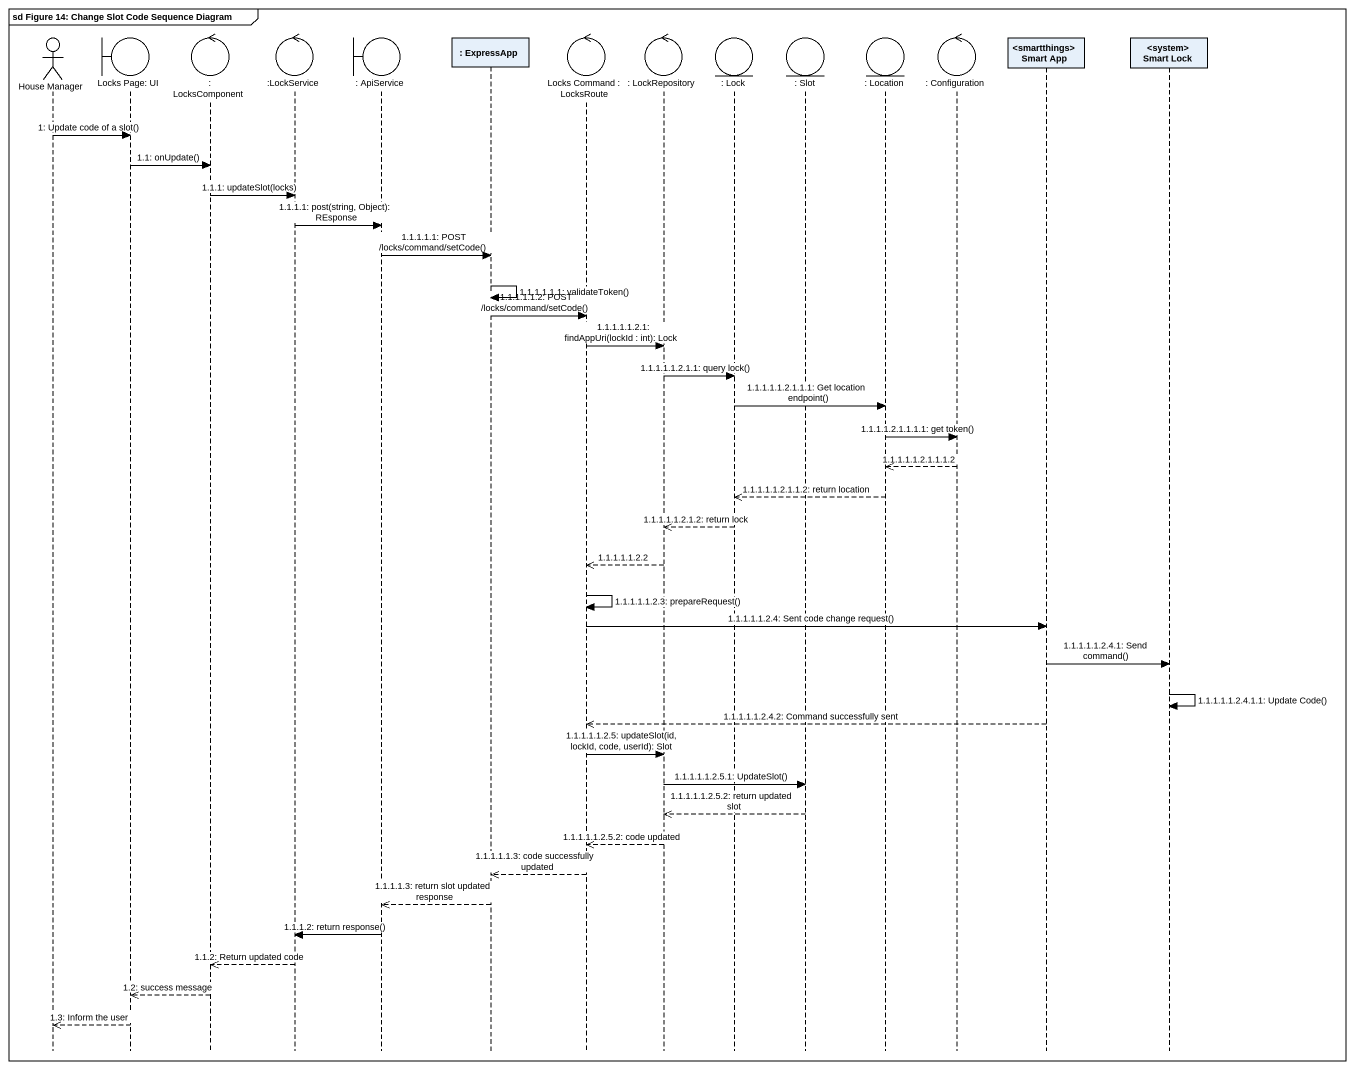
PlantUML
@startuml
mainframe sd Figure 14: Change Slot Code Sequence Diagram
hide footbox
actor "House Manager" as House_Manager
boundary "Locks Page: UI" as Locks_Page_UI
control ": LocksComponent" as LocksComponent
control ":LockService" as LockService
boundary ": ApiService" as ApiService
participant ": ExpressApp" as ExpressApp
control "Locks Command : LocksRoute" as Locks_Command_LocksRoute
control ": LockRepository" as LockRepository
entity ": Lock" as Lock
entity ": Slot" as Slot
entity ": Location" as Location
control ": Configuration" as Configuration
participant "<smartthings> Smart App" as smartthings_Smart_App
participant "<system> Smart Lock" as system_Smart_Lock

House_Manager -> Locks_Page_UI : 1: Update code of a slot()
Locks_Page_UI -> LocksComponent : 1.1: onUpdate()
LocksComponent -> LockService : 1.1.1: updateSlot(locks)
LockService -> ApiService : 1.1.1.1: post(string, Object): REsponse
ApiService -> ExpressApp : 1.1.1.1.1: POST /locks/command/setCode()
ExpressApp -> ExpressApp : 1.1.1.1.1.1: validateToken()
ExpressApp -> Locks_Command_LocksRoute : 1.1.1.1.1.2: POST /locks/command/setCode()
Locks_Command_LocksRoute -> LockRepository : 1.1.1.1.1.2.1: findAppUri(lockId : int): Lock
LockRepository -> Lock : 1.1.1.1.1.2.1.1: query lock()
Lock -> Location : 1.1.1.1.1.2.1.1.1: Get location endpoint()
Location -> Configuration : 1.1.1.1.2.1.1.1.1: get token()
Configuration -->> Location : 1.1.1.1.1.2.1.1.1.2
Location -->> Lock : 1.1.1.1.1.2.1.1.2: return location
Lock -->> LockRepository : 1.1.1.1.1.2.1.2: return lock
LockRepository -->> Locks_Command_LocksRoute : 1.1.1.1.1.2.2
Locks_Command_LocksRoute -> Locks_Command_LocksRoute : 1.1.1.1.1.2.3: prepareRequest()
Locks_Command_LocksRoute -> smartthings_Smart_App : 1.1.1.1.1.2.4: Sent code change request()
smartthings_Smart_App -> system_Smart_Lock : 1.1.1.1.1.2.4.1: Send command()
system_Smart_Lock -> system_Smart_Lock : 1.1.1.1.1.2.4.1.1: Update Code()
smartthings_Smart_App -->> Locks_Command_LocksRoute : 1.1.1.1.1.2.4.2: Command successfully sent
Locks_Command_LocksRoute -> LockRepository : 1.1.1.1.1.2.5: updateSlot(id, lockId, code, userId): Slot
LockRepository -> Slot : 1.1.1.1.1.2.5.1: UpdateSlot()
Slot -->> LockRepository : 1.1.1.1.1.2.5.2: return updated slot
LockRepository -->> Locks_Command_LocksRoute : 1.1.1.1.1.2.5.2: code updated
Locks_Command_LocksRoute -->> ExpressApp : 1.1.1.1.1.3: code successfully updated
ExpressApp -->> ApiService : 1.1.1.1.3: return slot updated response
ApiService -> LockService : 1.1.1.2: return response()
LockService -->> LocksComponent : 1.1.2: Return updated code
LocksComponent -->> Locks_Page_UI : 1.2: success message
Locks_Page_UI -->> House_Manager : 1.3: Inform the user
@enduml
